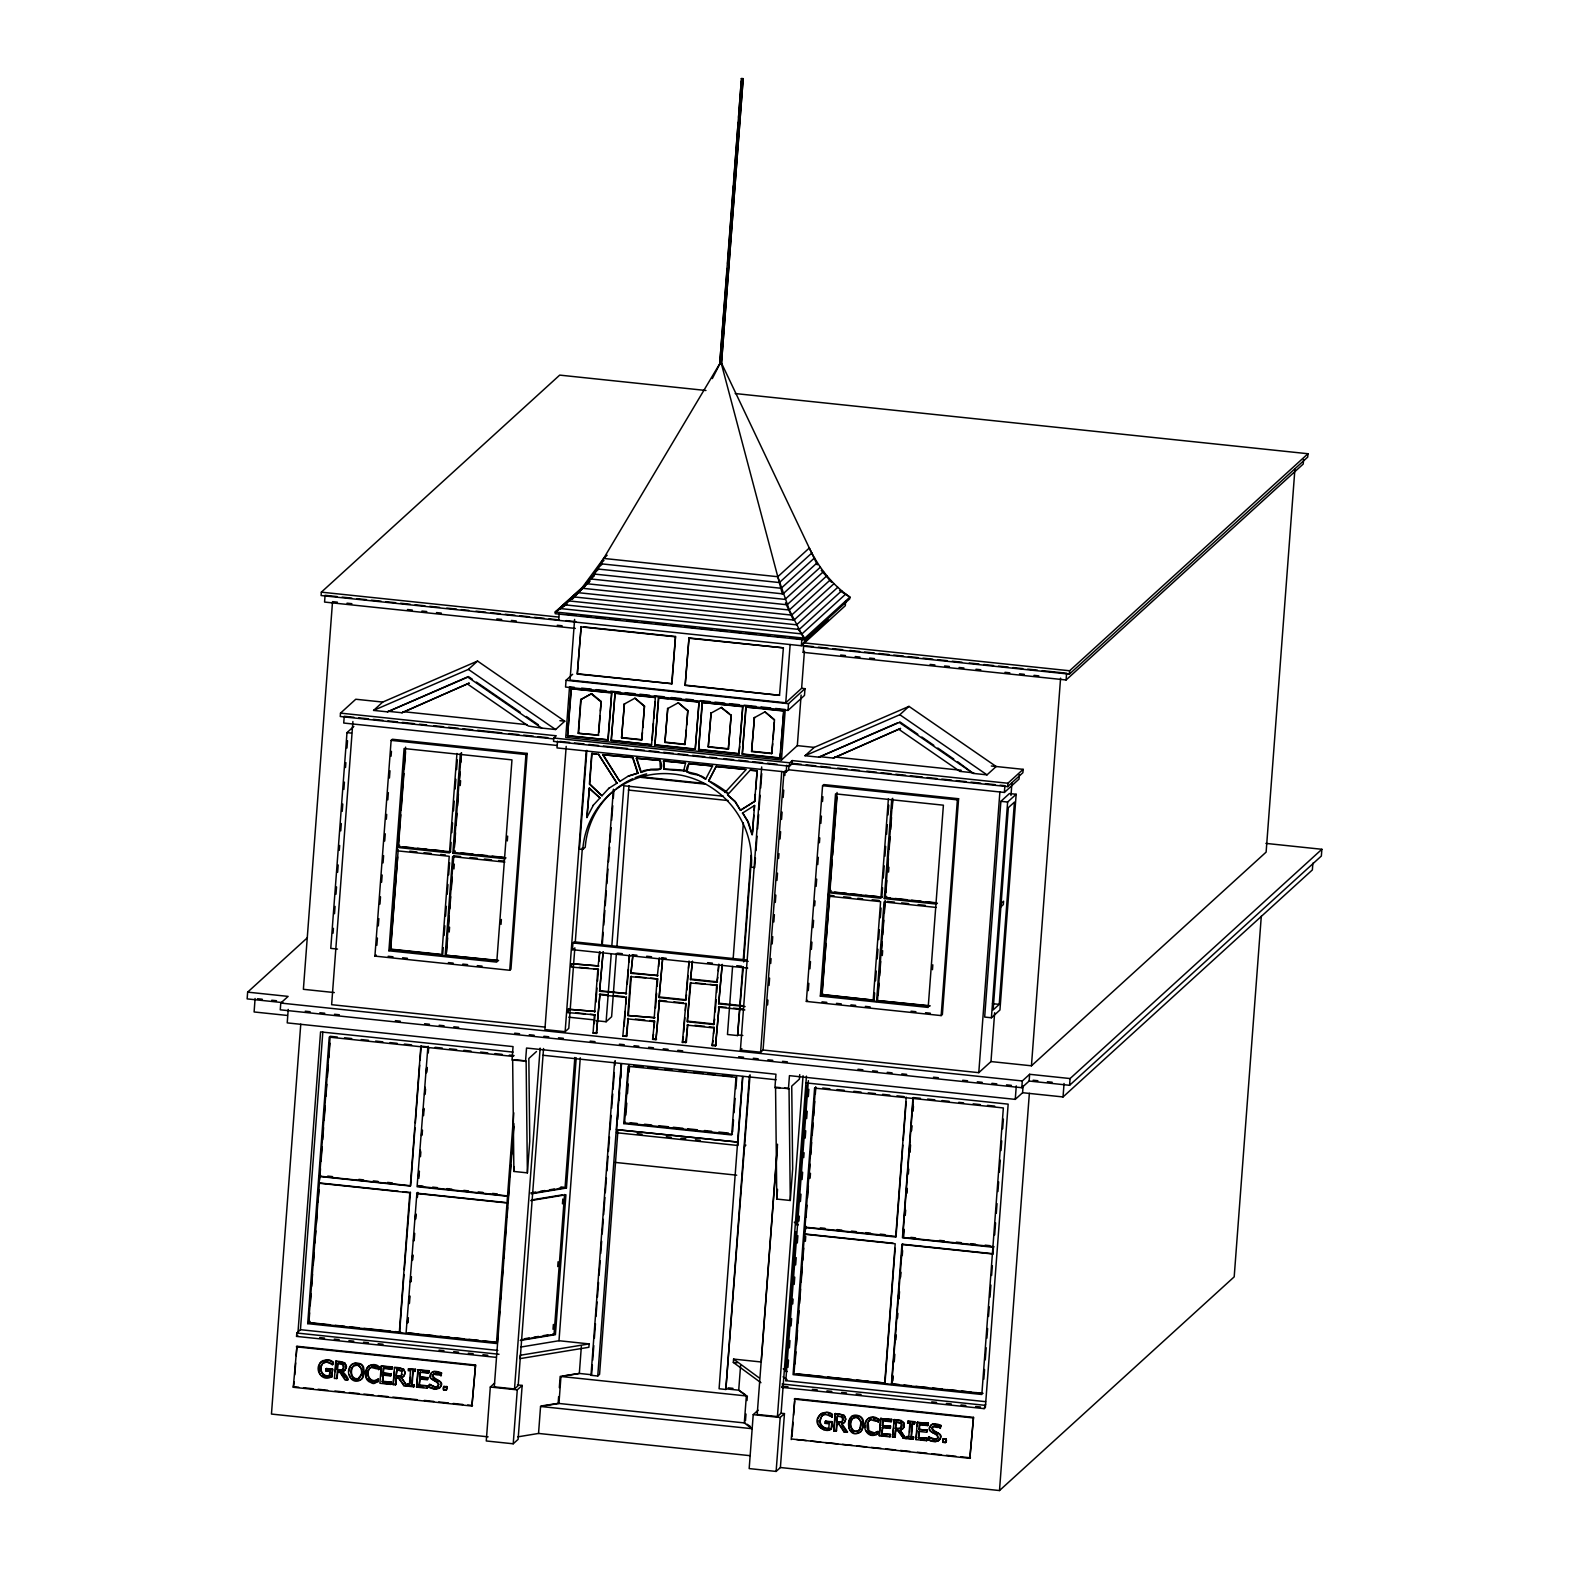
<?xml version="1.0" encoding="UTF-8"?>
<svg xmlns="http://www.w3.org/2000/svg" width="1569" height="1569" viewBox="0 0 1569 1569"><rect width="100%" height="100%" fill="white"/><g stroke="black" fill="none" stroke-linecap="round" stroke-linejoin="round"><path stroke-width="1.5" d="M818.135 1422.279L818.135 1420.2M865.186 1427.241L865.205 1425.182M307.426 937.713L247.647 992.138L247.137 998.884L282.832 1002.63M255.1 998.492L254.1 1011.966L287.402 1015.457M247.647 992.138L288.108 996.393L280.773 1003.062L280.263 1009.808L1021.792 1087.709L1029.127 1081.041L1029.637 1074.294L1070.078 1078.55L1321.863 849.28L1265.889 843.396M288.225 1009.397L287.225 1022.89L513.043 1046.601L512.024 1060.095L526.125 1060.958L527.38 1172.867L513.887 1171.455L512.651 1059.546M705.952 390.485L559.702 375.109L321.351 592.16L321.096 595.534L801.367 645.722L845.299 605.712L845.632 601.221M300.758 1024.165L271.457 1414.061L488.096 1436.831M382.738 702.069L373.579 710.404L387.465 711.855L467.817 677.122L541.717 728.075L555.603 729.526L564.742 721.191L477.545 661.059L382.738 702.069L355.771 699.244L340.512 713.13L340.257 716.503L553.563 738.901M496.334 1357.381L296.541 1336.396L296.796 1333.022L300.444 1329.688L322.822 1032.108M293.285 1387.271L296.933 1346.261L475.564 1365.03L471.916 1406.04L293.285 1387.271L294.246 1381.956M294.776 1374.817L295.678 1362.931M296.208 1355.793L296.933 1346.261M298.012 1331.904L320.566 1031.892L513.063 1052.113M353.829 726.408L346.984 732.625L330.765 948.382L337.512 949.088M333.04 933.202L333.412 928.338M334.511 913.707L335.06 906.411M335.982 894.212L336.531 886.916M337.629 872.286L338.178 864.97M339.277 850.359L339.649 845.475M340.748 830.864L341.297 823.548M342.219 811.369L342.768 804.054M343.866 789.442L344.415 782.127M345.513 767.516L345.866 762.632M346.965 748.021L347.514 740.705M513.789 1112.813L496.451 1343.495L307.701 1323.648L329.235 1037.129L513.161 1056.447M352.907 721.524L331.628 1004.69L544.914 1027.087M320.547 1175.358L318.821 1183.203L409.823 1192.773L399.31 1332.669L406.057 1333.375L416.883 1193.205L505.493 1202.501M319.429 1182.653L308.603 1322.824L399.624 1332.375L403.978 1274.499M309.642 1312.9L308.916 1322.549L330.471 1324.805M310.191 1305.663L311.093 1293.601M311.643 1286.364L312.545 1274.303M313.27 1264.653L314.173 1252.592M314.898 1242.942L315.8 1230.88M316.35 1223.663L317.252 1211.601M317.977 1201.952L318.899 1189.89M319.939 1175.907L320.488 1168.67M321.037 1161.433L322.116 1146.959M322.665 1139.722L323.567 1127.66M324.116 1120.443L325.195 1105.968M325.921 1096.319L326.842 1084.257M327.372 1077.02L328.294 1064.959M328.823 1057.722L329.921 1043.248M325.842 1370.914L330.235 1370.933L325.842 1370.914L326.43 1368.521L332.648 1369.168L331.647 1377.033L332.648 1369.168M326.274 1370.521L326.43 1368.521M322.312 1364.069C317.977 1369.07 322.39 1378.445 329.47 1375.758L329.804 1371.326M329.47 1375.758L330.235 1370.933M321.096 1361.853L327.627 1359.735A11.199 10.865 47.7 0 1 332.02 1361.147C335.55 1368.443 327.352 1359.715 323.528 1362.775M332.295 1364.912L333.138 1361.794M343.944 1377.327L340.257 1371.796L337.649 1371.522L337.139 1378.327L334.432 1378.484L335.727 1361.343L344.866 1362.775L346.533 1366.717L344.905 1370.168M335.354 1371.659L336.158 1360.951M336.707 1378.72L337.649 1371.522M342.317 1369.659L337.374 1370.012C332.863 1361.068 346.161 1361.343 343.788 1368.188L342.532 1369.659M337.374 1370.012L338.276 1363.147M374.913 956.109L391.132 740.372L392.348 739.254L527.164 753.414L510.945 969.171L509.729 970.27L374.913 956.109L376.129 954.991M376.854 945.303L377.403 938.027M378.306 925.906L378.855 918.63M379.953 904.097L380.502 896.821M381.6 882.268L382.15 875.012M383.052 862.891L383.601 855.615M384.699 841.062L385.248 833.806M386.327 819.253L386.7 814.409M387.798 799.857L388.347 792.58M389.426 778.047L389.975 770.771M391.073 756.219L391.446 751.374M388.896 950.794L404.096 748.531L511.965 759.867L496.765 962.111L388.896 950.794L391.328 948.559M399.683 845.201L397.232 847.417L396.977 850.79L449.224 856.282L441.752 955.717L445.125 956.07L452.598 856.635L504.845 862.126M405.626 747.138L398.153 846.574L450.695 851.79M397.663 856.949L390.72 949.127L440.595 954.364M398.467 846.299L400.821 814.782M401.193 809.918L403.919 773.537M404.292 768.692L405.567 751.708M377.874 1381.877C379.894 1374.679 376.638 1387.055 370.833 1382.485C364.694 1380.72 363.91 1372.051 367.46 1367.599M369.245 1365.893C377.952 1360.735 385.797 1373.091 371.52 1367.187M378.6 1369.757L379.423 1366.638M391.211 1381.975L382.346 1381.465L391.211 1381.975L390.642 1384.388L379.914 1383.27L381.208 1366.109L392.348 1366.854L391.779 1369.266L383.346 1368.384L382.973 1373.071L390.858 1373.895L382.973 1373.071M380.836 1376.444L381.64 1365.716M382.346 1381.465L383.267 1374.719L391.132 1375.542L391.269 1373.522M382.777 1381.093L383.267 1374.719M383.405 1372.698L383.758 1367.991L390.093 1368.658M382.836 1375.111L390.701 1375.935L390.858 1373.895M390.642 1384.388L390.799 1382.367M391.779 1369.266L392.348 1366.854M406.861 1385.662L401.311 1377.562L406.861 1385.662L403.9 1385.349L398.977 1377.955L396.369 1377.68L395.859 1384.505L393.152 1384.642L394.447 1367.501L403.586 1368.952L405.253 1372.895L403.625 1376.346M393.152 1384.642L394.545 1371.404M395.427 1384.897L396.369 1377.68M402.507 1374.366L400.605 1376.209L396.094 1376.17L396.996 1369.306L402.39 1370.894M396.094 1376.17L396.996 1369.306M404.331 1269.674L410.45 1192.205M337.335 1037.05L330.157 1036.285L319.645 1176.181L410.647 1185.752L415 1127.856M415.354 1123.031L419.707 1065.155M420.08 1060.33L421.159 1045.856M427.906 1046.562L417.079 1186.733L508.081 1196.304M407.391 1323.157L407.744 1318.352M408.842 1303.878L409.391 1296.641M410.47 1282.167L410.843 1277.343M412.098 1260.456L412.47 1255.631M413.549 1241.157L414.098 1233.92M415.197 1219.446L415.55 1214.622M416.824 1197.735L417.177 1192.911M418.413 1176.534L418.786 1171.71M420.041 1154.823L420.414 1149.999M421.492 1135.525L421.865 1130.7M423.14 1113.813L423.493 1108.989M424.591 1094.515L425.121 1087.278M426.219 1072.823L426.572 1067.999M427.847 1051.112L428.2 1046.288M407.999 1322.608L408.371 1317.783M409.45 1303.309L409.999 1296.072M411.078 1281.598L411.451 1276.774M412.706 1259.907L413.078 1255.082M414.157 1240.608L414.706 1233.371M415.805 1218.897L416.158 1214.073M417.432 1197.186L417.785 1192.362M418.845 1178.378L419.394 1171.141M420.472 1156.686L420.845 1151.862M422.1 1134.975L422.473 1130.151M423.552 1115.677L424.101 1108.44M425.199 1093.966L425.552 1089.141M426.827 1072.255L427.18 1067.43M428.278 1052.956L428.631 1048.131M414.334 1384.682L411.725 1384.839L414.334 1384.682L413.765 1386.819L407.116 1386.113L407.685 1383.976L409.862 1384.211L410.372 1377.386M410.882 1370.561L408.273 1370.718L408.411 1368.972L415.491 1369.286L414.922 1371.424L412.745 1371.188L411.725 1384.839M407.116 1386.113L407.685 1383.976M407.254 1384.368L409.431 1384.603L410.47 1370.953M456.952 753.453L449.479 852.908L397.232 847.417M398.212 849.672L390.426 949.402L442.674 954.893L443.223 947.617M444.125 935.477L444.851 925.788M445.576 916.08L446.322 906.372M447.224 894.252L447.95 884.543M448.675 874.835L449.597 862.715M450.401 852.065L451.127 842.376M451.852 832.668L452.578 822.96M453.5 810.84L454.225 801.131M455.147 789.011L455.873 779.303M456.599 769.614L457.324 759.906M412.137 1384.446L413.177 1370.796L415.354 1371.031M505.1 858.753L452.853 853.261L460.325 753.806M413.765 1386.819L413.902 1385.074M414.922 1371.424L415.491 1369.286M498.275 960.718L446.027 955.246L453.519 855.791L460.639 856.537M461.247 752.983L453.774 852.418L506.002 857.91M446.518 952.54L447.616 937.987M448.165 930.711L449.264 916.159M449.813 908.882L450.715 896.742M451.264 889.466L452.186 877.346M452.911 867.637L453.814 855.517M454.441 847.299L455.54 832.747M456.069 825.471L456.991 813.33M457.54 806.054L458.442 793.934M459.187 784.225L460.09 772.105M460.815 762.397L461.541 752.708M449.205 932.025L449.577 927.161M453.951 868.951L454.304 864.107M460.227 785.539L460.58 780.695M427.886 1385.819L419.021 1385.329L427.886 1385.819L427.298 1388.232L416.589 1387.114L417.864 1369.972L429.023 1370.698L428.435 1373.11L420.002 1372.228L419.649 1376.935L427.513 1377.759L419.649 1376.935M416.589 1387.114L418.138 1371.718M419.021 1385.329L419.923 1378.563L427.788 1379.386L427.945 1377.366M419.433 1384.937L419.923 1378.563M420.08 1376.543L420.433 1371.836M419.492 1378.955L427.356 1379.779L427.513 1377.759M427.298 1388.232L427.454 1386.211M428.435 1373.11L429.023 1370.698M439.595 1387.839L434.574 1389.31L429.043 1387.388C428.317 1380.19 434.319 1389.938 437.908 1386.447M429.043 1387.388L429.847 1384.152M438.261 1385.996C439.85 1379.994 424.748 1380.21 431.573 1372.836A5.57 5.413 47.7 0 1 434.28 1371.306C445.498 1371.875 442.262 1376.994 433.554 1374.032M440.811 1375.935L441.615 1372.836M443.399 1389.938L443.654 1386.643L446.832 1386.545C448.577 1391.84 440.948 1391.036 444.066 1386.251M446.145 1390.212L446.832 1386.545M501.021 924.337L501.374 919.493M507.297 840.945L507.65 836.081M471.916 1406.04L475.564 1365.03M509.729 970.27L525.948 754.532L527.164 753.414M494.588 1383.152L490.312 1387.035L486.272 1440.97L513.22 1443.794L518.103 1439.361L522.163 1385.427L517.456 1384.917M498.099 1333.003L497.373 1342.652L406.665 1332.807M499.001 1320.941L499.726 1311.292M500.629 1299.23L501.354 1289.581M502.08 1279.951L502.806 1270.302M503.708 1258.24L504.433 1248.591M505.159 1238.941L506.061 1226.88M506.787 1217.23L507.513 1207.581M417.687 1186.184L508.395 1196.009L509.121 1186.36M509.847 1176.73L510.749 1164.669M511.474 1155.019L512.2 1145.37M513.102 1133.308L513.828 1123.659M513.887 1126.326L494.294 1386.839L514.514 1388.957L518.182 1385.623L543.541 1048.523M589.65 580.746L555.328 612.008L555.21 613.695L804.622 639.897L849.79 598.77L849.927 597.083C832.256 584.786 818.508 567.39 809.31 548.012L777.793 576.725L603.653 558.427L581.766 588.198L555.328 612.008L804.76 638.21L849.927 597.083L839.611 590.552M513.887 1171.455L514.259 1166.591M525.517 1061.507L526.537 1048.033L775.949 1074.235L774.929 1087.709L789.03 1088.572L790.286 1200.481L776.792 1199.069L775.557 1087.16L780.048 1087.631M558.682 620.226L559.192 613.499M340.512 713.13L556.23 735.783L553.798 738.018L553.543 741.392L789.482 766.182L791.914 763.946L792.168 760.573L1007.886 783.245L1023.145 769.34L991.333 766.005M557.525 741.176L557.015 747.923L786.206 772.007L788.658 769.791L788.991 765.28M527.38 1172.867L529.753 1141.291L528.831 1058.487L536.5 1051.505M572.646 674.297L566.056 680.299L565.546 687.045L788.011 710.424L804.485 695.42L804.995 688.673L801.622 688.32L785.755 702.775L570.037 680.103L574.607 619.422M514.514 1388.957L540.148 1048.112M513.22 1443.794L517.28 1389.859L522.163 1385.427M566.193 746.413L544.894 1029.578L565.134 1031.696L568.782 1028.362L574.842 947.813M607.85 740.137L611.714 692.674L608.164 739.862L567.547 735.9L571.096 688.713L609.341 692.419M567.547 735.9L571.391 688.438M577.294 674.062L581.138 626.6L577.294 674.062L671.963 683.711L675.513 636.504L583.57 626.855M578.216 733.311L598.613 735.155L578.216 733.311L580.746 699.597L591.611 693.635L601.143 701.441L600.417 711.071M578.53 733.037L581.06 699.323M565.134 1031.696L586.237 750.982M586.845 750.394L579.432 849.104L582.785 849.457A85.864 83.353 47.7 0 1 673.395 774.047A85.864 83.353 47.7 0 1 751.316 867.167L754.689 867.52L755.415 857.89M747.707 968.093L572.43 949.676L572.94 942.93L574.156 941.831L747.001 959.993M590.199 1014.319L595.004 1014.829L567.978 1012.613L568.233 1009.24L595.239 1011.456L568.233 1009.24M593.612 968.818L598.417 969.328L571.41 967.092L571.665 963.739L598.672 965.955L571.665 963.739M568.841 1008.69L567.978 1012.613M575.215 942.93L582.374 847.731M517.868 1436.851L538.54 1433.438L540.56 1406.471L558.937 1403.451L560.957 1376.484L579.334 1373.444L591.611 1374.738L592.356 1365.03M589.395 788.109L586.904 817.469L589.395 788.109L600.005 797.935L593.023 805.505M592.003 753.297L589.709 783.872L601.947 795.758L589.395 784.147L591.709 753.571L596.495 753.767M553.014 1329.276L553.386 1324.452M557.74 1266.575L558.093 1261.751M562.447 1203.854L562.82 1199.03M598.299 735.43L601.143 701.441M598.789 732.743L600.064 715.876M521.202 1339.808L554.034 1334.395L564.546 1194.499M574.842 1057.506L565.056 1187.753L532.244 1193.166M531.263 1193.832L566.429 1188.027L576.215 1057.781M520.673 1347.065L558.995 1340.73L580.275 1057.8M541.383 1405.942L558.133 1403.372L558.642 1396.626M559.329 1387.643L560.172 1376.405L747.334 1396.057L747.001 1400.548M611.224 740.49L615.087 693.027L655.391 697.244L651.547 744.726L611.224 740.49L615.087 693.027M607.144 994.864L599.946 994.118L596.416 1033.441L593.062 1033.088L594.376 1015.378M594.631 1012.005L597.809 969.877M598.064 966.504L599.75 951.618L599.025 961.169M594.337 1023.674L595.004 1014.829M595.945 1002.101L597.004 988.039M597.534 981.017L598.417 969.328M601.692 945.146L613.42 789.227M602.3 944.597L603.222 932.417M603.771 925.102L604.869 910.491M605.242 905.607L606.34 890.996M606.889 883.68L607.987 869.069M608.537 861.754L609.635 847.142M610.008 842.278L611.106 827.647M611.655 820.332L612.753 805.721M613.302 798.405L613.852 791.109M596.416 1033.441L599.946 994.118M599.593 991.294L603.124 951.971L599.593 991.294L626.6 993.51L600.201 990.745M621.559 737.861L624.403 703.873L621.559 737.861L641.643 739.98L642.505 732.468M581.354 1346.477L579.334 1373.444L562.565 1376.033M596.024 1020.693L606.124 1021.752L611.243 953.638M611.792 946.342L623.874 785.775L723.368 796.228M616.382 953.501L611.616 1016.751L606.124 1021.752M616.931 946.205L628.992 785.638M589.14 1343.907L588.885 1347.281L520.006 1358.636L520.261 1355.263L589.14 1343.907L558.995 1340.73M738.195 1142.114L616.558 1129.641L738.195 1142.114L737.94 1145.488L616.617 1132.74L617.833 1131.622L599.574 1374.346L597.75 1376.013L591.003 1375.307L614.617 1061.428M592.709 1360.186L593.808 1345.614M594.357 1338.337L595.455 1323.765M596.004 1316.489L597.083 1301.937M597.456 1297.073L598.554 1282.52M599.103 1275.224L600.201 1260.672M600.75 1253.396L601.653 1241.256M602.202 1233.979L603.3 1219.407M603.653 1214.563L604.948 1197.559M605.301 1192.715L606.399 1178.142M606.948 1170.866L608.046 1156.314M608.399 1151.45L609.498 1136.897M610.047 1129.66L611.125 1115.382M611.655 1108.244L612.734 1093.966M613.087 1089.2L614.342 1072.549M614.871 1065.41L615.225 1060.644M641.643 739.98L644.486 705.991L634.955 698.185L624.089 704.167M642.859 727.663L644.486 705.991M626.208 1036.56L628.13 1018.301L626.816 1036.011L622.834 1036.207L626.345 996.884L625.815 1004.16M625.992 994.079L629.522 954.756L628.973 962.013M597.75 1376.013L621.206 1064.017M624.168 1025.969L625.266 1011.417M627.325 983.822L628.424 969.289M616.558 1129.641L621.52 1063.743M616.617 1132.74L616.852 1129.366M617.598 1119.599L618.147 1112.284M619.069 1100.085L619.618 1092.75M620.716 1078.119L621.089 1073.235M627.777 1015.496L654.803 1017.712L627.777 1015.496L630.699 976.722L657.705 978.938L650.507 978.193M630.954 973.349L632.895 955.109L630.954 973.349L657.96 975.585L631.562 972.8M628.384 1014.947L631.307 976.173M652.194 739.725L653.449 723.211M653.802 718.484L655.038 701.971M735.979 1077.648L731.664 1134.956L623.795 1123.62L628.11 1066.312L736.273 1077.354M628.875 1065.606L624.56 1122.914L732.429 1134.25M625.874 1115.069L626.757 1103.125M627.482 1093.573L628.208 1084.022M629.091 1072.078L629.463 1067.312M672.983 699.107L699.068 701.833L695.224 749.315L654.901 745.079L658.45 697.891L668.257 698.597M654.901 745.079L658.764 697.617M664.903 742.431L667.747 708.443L664.903 742.431L684.986 744.53L686.379 729.801M671.669 683.986L675.513 636.504M666.707 1001.12L659.49 1000.375L655.979 1039.698L652.606 1039.345L654.548 1021.086L649.743 1020.576M654.195 1018.261L657.097 979.507M657.352 976.134L659.294 957.874L658.627 966.72M652.606 1039.345L653.547 1034.363M654.038 1027.715L654.548 1021.086M655.528 1008.024L656.626 993.491M657.156 986.215L657.705 978.938M655.979 1039.698L659.49 1000.375M659.137 997.551L662.667 958.228L659.137 997.551L685.535 1000.336L686.516 994.923M685.143 685.398L689.007 637.936L783.382 647.84L779.518 695.322L685.143 685.398L689.007 637.936M684.986 744.53L687.83 710.541L678.298 702.755L667.433 708.717M686.751 724.996L687.83 710.541M719.74 363.733L741.47 78.45L743.157 78.627L721.426 363.91L719.74 363.733L727.192 268.456M727.565 263.592L733.409 185.632M733.782 180.768L738.175 122.304M738.548 117.42L741.294 80.882M721.426 363.91L743.157 78.627M695.224 749.315L699.068 701.833M739.744 746.55L738.901 753.904L698.597 749.668L702.147 702.481L742.765 706.423L740.097 741.823M698.597 749.668L702.441 702.206M685.751 1042.816L687.693 1024.557L686.359 1042.267L682.378 1042.463L685.908 1003.14L685.359 1010.416M685.535 1000.336L689.066 961.012L688.516 968.269M682.378 1042.463L683.358 1037.07M683.711 1032.225L684.81 1017.673M686.889 990.078L687.967 975.545M714.699 1019.124L713.738 1024.518L687.32 1021.752L690.242 982.978L717.249 985.195L710.051 984.449M690.497 979.605L692.439 961.366L690.497 979.605L716.896 982.39L717.837 977.409M708.247 746.981L711.09 712.993L708.247 746.981L728.349 749.08L731.174 715.091L728.349 749.08M687.32 1021.752L690.85 982.429M726.251 1007.376L719.053 1006.631L715.523 1045.954L712.149 1045.601L714.091 1027.342L709.286 1026.832M713.738 1024.518L716.641 985.763M716.896 982.39L718.837 964.131L718.347 970.78M712.149 1045.601L713.091 1040.62M713.581 1033.971L714.091 1027.342M715.248 1011.848L716.17 999.747M716.719 992.471L717.249 985.195M715.523 1045.954L719.053 1006.631M718.68 1003.807L722.211 964.484L718.68 1003.807L745.098 1006.592M738.901 753.904L742.765 706.423M780.558 753.218L779.891 758.219L742.274 754.258L745.824 707.07L757.886 708.031M742.274 754.258L746.138 706.795M732.586 966.386L727.467 1034.501L737.587 1035.56L743.314 966.779M733.135 959.09L743.373 822.862M751.59 751.531L754.434 717.543L751.59 751.531L771.693 753.65L772.713 743.726M752.355 834.551L754.552 805.466L754.179 810.31M750.413 769.928L727.545 794.855L734.998 801.759L740.47 810.31L754.571 801.484L757.16 770.634L750.119 770.202L756.866 770.928M752.551 832.119L753.826 815.154M754.571 801.484L755.395 794.169M755.748 789.462L756.984 772.987M737.587 1035.56L742.706 967.328M743.255 960.032L751.139 855.262M743.686 961.915L751.374 859.577M732.605 1131.857L733.507 1119.933M734.037 1112.754L735.116 1098.437M735.841 1088.886L736.744 1076.942M783.99 771.732L763.064 1050.014L760.612 1052.23L740.391 1050.112L761.691 766.947M755.964 850.673L757.043 836.218M757.592 829.001L758.67 814.546M759.043 809.741L760.122 795.287M760.671 788.069L761.749 773.615M742.549 1076.765L719.092 1388.761L725.839 1389.467L750.06 1074.804M737.901 1142.389L742.843 1076.491M771.693 753.65L774.517 719.661L764.986 711.855L754.14 717.817M773.086 738.921L774.341 722.054M725.839 1389.467L749.433 1075.589M760.926 1382.701L733.331 1362.441L733.586 1359.087L761.24 1361.99L777.381 1147.331M779.891 758.219L783.755 710.737L762.593 708.521M780.911 748.491L783.755 710.737M574.391 687.359L569.527 686.849L565.742 737.41L781.46 760.063L785.245 709.502L775.557 708.482M785.755 702.775L790.148 644.506M760.612 1052.23L781.735 771.517M788.011 710.424L788.521 703.677L804.995 688.673M740.588 1365.481L738.724 1390.193L746.354 1395.959L744.314 1422.926L751.943 1428.692L540.56 1406.471M767.594 1004.964L767.947 1000.081M769.045 985.43L769.594 978.115M770.712 963.464L771.065 958.581M772.183 943.93L772.732 936.615M773.831 921.964L774.38 914.649M775.302 902.43L775.851 895.114M776.949 880.464L777.498 873.148M778.597 858.498L778.969 853.614M780.068 838.964L780.617 831.648M781.539 819.449L782.088 812.114M783.186 797.464L783.735 790.148M784.833 775.498L785.206 770.614M786.206 772.007L786.716 765.26M789.482 766.182L789.737 762.809L792.168 760.573M801.367 645.722L801.877 638.995L789.737 637.72M1307.977 453.735L1307.722 457.089L1069.372 674.14L803.093 646.153L803.348 642.8L1069.627 670.767L1307.977 453.735L735.194 393.544M745.471 1420.788L745.981 1414.042M1303.564 459.54L1303.231 464.032L1066.096 679.965L803.191 652.351L803.701 645.604L813.448 646.624M804.622 639.897L789.305 610.008L777.793 576.725M781.46 760.063L797.327 745.628L801.112 695.067M801.622 688.32L804.407 651.233L803.191 652.351M758.102 1410.217L753.218 1414.65L749.178 1468.584L776.125 1471.428L780.401 1467.525L784.461 1413.591L781.087 1413.238L777.42 1416.572L757.199 1414.454L777.518 1144.213M776.792 1199.069L777.538 1189.341M788.423 1089.121L789.442 1075.648L1015.261 1099.379L1022.596 1092.71L1023.086 1085.964M790.286 1200.481L792.659 1168.905L791.737 1086.121L799.406 1079.119L799.739 1074.628M806.348 1001.434L822.568 785.696L823.784 784.578L958.6 798.739L942.381 1014.496L941.165 1015.594L806.348 1001.434L807.564 1000.316M808.29 990.627L808.839 983.351M809.937 968.818L810.487 961.542M811.389 949.422L811.938 942.145M813.036 927.612L813.585 920.336M814.664 905.784L815.037 900.939M816.135 886.387L816.684 879.13M817.763 864.578L818.312 857.302M819.41 842.769L819.783 837.905M820.862 823.372L821.411 816.096M822.509 801.543L822.882 796.699M777.42 1416.572L803.053 1075.746M805.936 1082.885L1008.161 1104.145L985.352 1407.53L984.136 1408.629L781.892 1387.388L783.382 1382.897L806.446 1076.138M776.125 1471.428L780.185 1417.493L784.461 1413.591M781.087 1413.238L783.127 1386.27L787.991 1386.78M785.618 1371.522L796.13 1231.626M796.64 1224.879L807.172 1084.983M985.607 1401.666L785.814 1380.681L808.368 1080.668M787.952 1367.384L788.501 1360.048M789.423 1347.869L789.972 1340.554M791.07 1325.903L791.619 1318.588M792.718 1303.957L793.09 1299.073M794.189 1284.442L794.738 1277.127M795.66 1264.928L796.209 1257.612M797.307 1242.981L797.856 1235.666M798.954 1221.035L799.327 1216.152M800.425 1201.521L800.974 1194.205M802.073 1179.555L802.622 1172.239M803.72 1157.608L804.093 1152.725M805.191 1138.094L805.74 1130.778M806.662 1118.579L807.211 1111.264M808.31 1096.633L808.859 1089.317M820.332 996.119L835.532 793.855L943.4 805.191L928.181 1007.435L820.332 996.119L822.764 993.883M831.119 890.525L828.667 892.741L828.412 896.154L880.601 901.645L873.129 1001.042L876.561 1001.395L884.033 901.959L936.281 907.451M826.353 938.654L829.648 894.997L821.862 994.726L874.11 1000.218L822.156 994.452L826 943.518M837.062 792.463L829.589 891.898L882.131 897.115M892.643 1383.25L891.427 1384.368L884.681 1383.662L895.193 1243.766L804.191 1234.195L805.917 1226.35M829.903 891.623L832.256 860.106M832.629 855.242L837.003 797.032M885.289 1383.093L793.973 1373.816L804.505 1233.92L893.114 1243.236M815.527 1087.278L804.995 1227.174L896.311 1236.47M795.012 1363.892L795.914 1351.831M796.464 1344.594L797.542 1330.12M798.091 1322.883L798.994 1310.821M799.543 1303.584L800.621 1289.11M801.171 1281.873L802.269 1267.419M802.798 1260.182L803.72 1248.12M804.25 1240.883L804.799 1233.646M806.035 1217.25L806.937 1205.188M807.486 1197.951L808.388 1185.889M808.937 1178.652L810.016 1164.198M810.742 1154.549L811.663 1142.487M812.193 1135.25L813.115 1123.188M813.644 1115.951L814.742 1101.477M815.292 1094.24L815.821 1087.003M805.74 1228.586L804.191 1234.195M805.368 1241.295L805.721 1236.45M810.114 1178.162L810.467 1173.318M791.207 1439.597L794.855 1398.587L973.506 1417.356L969.838 1458.346L791.815 1439.028M791.992 1436.655L793.071 1422.377M793.6 1415.238L794.679 1400.96M821.117 1417.631C817.586 1422.808 822.431 1430.693 828.824 1428.221L829.158 1423.789L825.196 1423.358L825.353 1421.357L832.001 1421.632C835.473 1439.656 808.349 1426.201 819.822 1415.101M825.196 1423.358L825.784 1420.965M831.001 1429.496L832.001 1421.632M819.391 1415.493L822.117 1413.041L826.981 1412.198A11.199 10.865 47.7 0 1 831.374 1413.61C834.904 1420.906 826.706 1412.178 822.882 1415.238M831.648 1417.376L832.472 1414.257M836.061 1431.183L836.591 1424.358L839.611 1424.24L837.003 1423.985L836.493 1430.791L833.786 1430.948L835.081 1413.787L844.22 1415.238L845.887 1419.18L844.259 1422.632M833.786 1430.948L835.512 1413.414M843.494 1419.102L841.239 1422.495L836.728 1422.455L837.218 1415.983L842.161 1417.101L842.71 1421.043M836.728 1422.455L837.63 1415.611M888.387 798.778L880.915 898.233L828.667 892.741M874.11 1000.218L874.659 992.942M875.561 980.802L876.287 971.113M877.208 958.973L877.934 949.284M878.66 939.576L879.385 929.868M880.307 917.747L881.033 908.039M881.837 897.39L882.562 887.701M883.288 877.993L884.21 865.872M884.936 856.164L885.661 846.456M886.583 834.335L887.309 824.627M888.034 814.939L888.76 805.23M936.536 904.077L884.288 898.586L891.761 799.131M929.711 1006.062L877.463 1000.571L884.955 901.116M892.683 798.307L885.21 897.743L937.438 903.234M878.15 995.432L879.052 983.312M879.601 976.036L880.699 961.483M881.248 954.207L882.151 942.067M882.7 934.791L883.798 920.238M884.347 912.962L885.249 900.841M885.877 892.624L886.779 880.503M887.505 870.795L888.427 858.674M889.152 848.966L890.074 836.846M890.623 829.57L891.525 817.429M892.251 807.721L892.8 800.445M882.288 955.521L882.641 950.657M888.544 872.109L888.917 867.265M870.873 1419.651C886.956 1425.809 874.972 1411.708 867.402 1419.259M877.856 1431.222C875.502 1436.89 879.974 1430.281 876.483 1432.164M878.13 1422.24L878.777 1419.102M890.564 1434.439L881.7 1433.929L890.564 1434.439L889.996 1436.851L879.268 1435.713L880.562 1418.572L891.702 1419.317L891.133 1421.73L882.68 1420.847L882.327 1425.535L890.192 1426.358L882.327 1425.535M879.268 1435.713L880.993 1418.18M906.215 1097.123L895.703 1237.019L804.701 1227.448M884.975 1383.368L895.134 1248.296M896.017 1236.745L902.901 1145.076M903.254 1140.251L906.156 1101.673M881.7 1433.929L882.602 1427.182L890.466 1428.006L890.623 1425.986M882.131 1433.536L882.602 1427.182M882.759 1425.142L883.112 1420.455M891.427 1384.368L901.94 1244.472L992.942 1254.023L993.452 1247.277L902.45 1237.725L912.962 1097.829M902.548 1243.903L891.722 1384.093L983.037 1393.37L975.859 1392.605M994.06 1246.727L902.744 1237.451L913.276 1097.555L920.454 1098.3M892.212 1381.387L892.565 1376.562M893.663 1362.108L894.212 1354.871M896.919 1318.686L897.291 1313.861M898.37 1299.387L898.919 1292.15M900.018 1277.676L900.371 1272.851M901.645 1255.965L901.998 1251.14M903.234 1234.764L903.607 1229.939M904.685 1215.465L905.235 1208.228M906.313 1193.754L906.686 1188.929M907.961 1172.043L908.314 1167.218M909.412 1152.744L909.942 1145.507M911.04 1131.033L911.393 1126.209M912.668 1109.342L913.021 1104.517M892.82 1380.838L893.192 1376.013M894.271 1361.539L894.82 1354.302M895.899 1339.828L896.272 1335.003M897.527 1318.137L897.899 1313.312M898.978 1298.838L899.527 1291.601M900.626 1277.127L900.979 1272.302M902.253 1255.416L902.606 1250.591M903.666 1236.607L904.215 1229.37M905.293 1214.896L905.666 1210.091M906.921 1193.205L907.294 1188.38M908.373 1173.906L908.745 1169.082M910.02 1152.195L910.55 1144.958M911.648 1130.484L912.001 1125.659M913.099 1111.185L913.452 1106.361M882.19 1427.574L890.054 1428.398L890.192 1426.358M889.996 1436.851L890.153 1434.831M891.133 1421.73L891.702 1419.317M894.781 1437.361L895.291 1430.536L897.899 1430.81L903.254 1437.812L898.331 1430.418L895.722 1430.144L895.213 1436.969L892.506 1437.106L894.212 1419.572L901.096 1420.455L904.254 1423.044L904.234 1427.064L900.233 1430.398L905.784 1438.498L900.233 1430.398M892.506 1437.106L893.585 1428.143M893.899 1423.868L894.212 1419.572M902.038 1423.926C903.214 1427.888 898.684 1429.967 895.448 1428.633L895.919 1422.161L898.606 1422.004M895.448 1428.633L896.35 1421.769M932.457 969.681L932.81 964.817M913.688 1437.145L911.079 1437.302L913.688 1437.145L913.119 1439.283L906.47 1438.577C905.333 1434.615 912.256 1437.792 906.607 1436.831M907.627 1423.181L910.236 1423.024L907.627 1423.181L908.196 1421.043L914.845 1421.749L914.276 1423.887L912.099 1423.652L911.079 1437.302M906.47 1438.577L907.039 1436.439M908.059 1422.789L908.196 1421.043M908.784 1437.067L909.824 1423.416M909.569 1432.124L910.236 1423.024M941.165 1015.594L957.384 799.857L958.6 798.739M911.491 1436.91L912.53 1423.26L914.707 1423.495M913.119 1439.283L913.256 1437.537M914.276 1423.887L914.845 1421.749M927.24 1438.283L918.375 1437.792L927.24 1438.283L926.651 1440.695L915.943 1439.577L917.218 1422.416L928.377 1423.161L927.789 1425.574L919.356 1424.691L919.003 1429.398L926.867 1430.222L919.003 1429.398M917.002 1430.614L915.943 1439.577M917.335 1426.319L917.649 1422.044M918.375 1437.792L919.277 1431.026L918.787 1437.4M919.434 1429.006L919.787 1424.299L928.22 1425.182M918.846 1431.418L926.71 1432.242L926.867 1430.222M926.651 1440.695L926.808 1438.675M927.299 1429.83L926.71 1432.242M927.789 1425.574L928.377 1423.161M938.948 1440.303L935.359 1441.833L930.77 1441.048L928.397 1439.852L928.613 1436.988L936.007 1439.381M928.397 1439.852L929.201 1436.616M932.908 1426.496C941.616 1429.457 944.832 1424.319 933.633 1423.75A5.57 5.413 47.7 0 0 930.927 1425.299L929.809 1427.947M940.969 1425.28L940.341 1428.398M942.753 1442.382L943.008 1439.106L946.185 1439.008C947.931 1444.304 940.302 1443.5 943.42 1438.714M945.499 1442.676L946.185 1439.008M763.064 1050.014L978.781 1072.666L999.884 791.953M1000.885 801.328L984.665 1017.065L991.412 1017.771L999.943 1010.005L1016.163 794.267L1009.436 793.541L1000.885 801.328L1007.631 802.034L1016.163 794.267M788.658 769.791L1004.376 792.443L1004.886 785.696L1000.022 785.186M791.914 763.946L1007.631 786.618L1007.886 783.245M991.412 1017.771L1007.631 802.034M978.781 1072.666L990.98 1061.566L994.648 1012.731M1010.985 795.483L1011.907 783.284M999.237 1004.376L1014.437 802.112L1008.337 807.662L993.138 1009.926L999.237 1004.376L992.491 1003.67M1019.36 774.615L1019.007 779.107L1004.376 792.443M969.838 1458.346L973.506 1417.356M1023.145 769.34L1022.89 772.713L1007.631 786.618M983.822 1379.171L984.548 1369.521M985.273 1359.872L986.175 1347.81M986.901 1338.161L987.627 1328.531M988.529 1316.469L989.254 1306.82M989.98 1297.171L990.882 1285.109M991.608 1275.46L992.334 1265.81M994.668 1234.94L995.57 1222.879M996.295 1213.249L997.021 1203.6M997.923 1191.538L998.649 1181.888M999.375 1172.239L1000.277 1160.177M1001.002 1150.528L1001.728 1140.879M1002.65 1128.817L1003.375 1119.168M984.136 1408.629L985.607 1404.157M1015.261 1099.379L1016.281 1085.885M1021.792 1087.709L1022.302 1080.963L1029.637 1074.294M780.401 1467.525L999.492 1490.55L1029.362 1093.338M990.98 1061.566L1031.441 1065.802L1060.585 678.141M1066.096 679.965L1066.606 673.219L1042.267 670.669M1069.372 674.14L1069.627 670.767M1022.596 1092.71L1063.037 1096.947L1064.057 1083.473M1029.127 1081.041L1069.568 1085.297L1070.078 1078.55M1261.299 916.198L1234.195 1276.852L999.492 1490.55M1294.896 469.327L1266.124 852.104L1031.441 1065.802M1312.88 863.166L1312.37 869.912L1063.037 1096.947M1321.863 849.28L1321.353 856.027L1069.568 1085.297M349.161 1370.953L349.985 1367.207M820.724 1418.925C818.096 1424.868 825.431 1429.457 828.824 1428.221M940.164 1438.204C942.753 1431.183 930.201 1433.438 932.104 1427.28L934.496 1425.672L938.595 1426.476M683.574 771.281L685.535 763.122L663.648 760.808L663.785 769.202C706.05 773.027 681.221 769.143 663.785 769.202M686.889 772.066L688.928 763.475L712.561 765.947L705.619 779.205C699.656 771.085 679.907 778.224 688.928 763.475M345.729 1368.815C348.122 1362.696 340.12 1360.872 335.727 1361.343M404.449 1374.993C406.842 1368.854 398.84 1367.05 394.447 1367.501M845.083 1421.279C847.476 1415.16 839.474 1413.336 835.081 1413.787M903.803 1427.457C906.196 1421.318 898.194 1419.514 893.8 1419.965M343.356 1368.58L342.807 1364.638L337.865 1363.539M361.753 1373.875L357.967 1378.876M860.302 1428.104C862.381 1423.671 859.949 1416.023 854.007 1417.846M868.206 1422.495L868.775 1430.791L874.227 1432.85M321.763 1365.167C319.095 1370.561 323.645 1377.7 329.902 1375.366M363.086 1376.66L363.106 1367.462A6.688 6.492 47.7 0 0 360.085 1364.147L353.81 1363.481M433.181 1374.424C431.71 1380.387 446.694 1380.112 439.869 1387.545M932.535 1426.888C931.045 1432.928 946.048 1432.438 939.223 1440.009M366.675 1369.031L366.126 1376.621M865.48 1423.181L866.814 1420.063M319.645 1364.089L319.076 1371.679M818.43 1418.258L818.998 1416.552M440.438 1386.702C444.576 1379.229 430.965 1380.975 432.75 1374.817L436.594 1373.169M431.004 1373.62L430.612 1377.288M352.652 1367.089C350.24 1371.169 351.279 1379.269 357.359 1378.72M852.006 1419.553C848.672 1424.221 852.085 1433.968 858.694 1430.477M859.773 1429.241L861.165 1421.71L857.753 1417.474M369.421 1368.874C365.342 1374.307 370.794 1384.093 377.56 1379.308M868.775 1421.337C864.303 1426.044 868.853 1436.694 875.757 1432.379M820.685 1418.023L821.666 1416.532M712.326 378.58L720.877 361.831L817.272 564.781M586.904 817.469L593.337 805.211M708.619 780.813C722.701 787.069 744.647 806.093 708.619 780.813L716.209 766.339L743.863 769.241M708.933 780.538L716.209 766.339M362.321 1378.131L364.322 1372.561L363.537 1367.089A6.688 6.492 47.7 0 0 360.517 1363.755L355.751 1362.794L352.456 1364.069M861.675 1430.595L863.264 1425.397L862.46 1419.925A6.688 6.492 47.7 0 0 859.439 1416.611L853.163 1415.924M350.75 1365.756C344.65 1372.287 351.946 1385.505 360.556 1379.837M320.468 1362.637C314.035 1369.58 322.037 1381.956 330.882 1377.033M592.964 576.353L720.877 361.831L782.401 594.141M940.223 1438.773L938.517 1440.695M353.339 1366.168C348.2 1370.384 351.966 1382.819 359.34 1378.033M852.693 1418.631C846.789 1423.26 852.595 1436.4 859.518 1429.79M359.732 1377.719C363.478 1373.581 361.654 1363.422 354.653 1365.383M859.086 1430.163L860.204 1428.849M401.252 1375.817L401.958 1371.286L396.565 1369.698M900.606 1428.28L901.312 1423.75L895.919 1422.161M370.147 1367.952C363.42 1373.601 371.265 1386.035 378.502 1378.759M868.343 1421.73L869.501 1420.416M321.9 1364.442L323.057 1363.128M821.254 1416.905L822.411 1415.591M350.318 1366.148L351.731 1364.559M361.341 1379.308L362.753 1377.739M860.695 1431.771L863.401 1426.986L862.891 1419.533A6.688 6.492 47.7 0 0 859.871 1416.219C843.161 1408.844 846.142 1442.892 861.126 1431.379M367.028 1367.991L368.48 1366.403M867.834 1418.866C860.342 1424.809 867.029 1439.597 876.561 1434.341M320.037 1363.03L322.763 1360.578M601.947 795.758L608.929 788.207M725.015 792.522L746.177 769.477L715.895 766.613M572.234 599.338L588.532 581.844M936.83 1439.303L937.615 1438.459C939.321 1432.36 924.71 1433.223 930.495 1425.691A5.57 5.413 47.7 0 1 933.202 1424.142L940.537 1425.672M439.163 1388.232L440.301 1387.153M387.465 711.855L468.425 676.553L472.406 679.318M401.958 712.757L469.053 683.162L401.958 712.757L388.073 711.306M373.579 710.404L468.386 669.394L477.545 661.059M603.653 558.427L607.164 555.249M603.967 560.466L600.378 563.742L779.401 582.55L811.82 553.033M602.202 564.134L596.946 568.919L781.146 588.277L814.507 557.917M598.77 569.037L593.357 573.96L783.009 593.886L817.351 562.624M593.16 575.646L589.63 578.863L784.99 599.397L820.371 567.174M594.435 575.705L585.747 583.609L787.089 604.771L823.548 571.567M588.924 581.687L581.766 588.198L789.305 610.008L826.883 575.784M589.964 581.393L559.996 608.517L801.936 633.935L845.75 594.043M560.623 608.752L585.159 586.257M541.717 728.075L528.439 726.055L467.837 684.261M580.746 699.597L591.611 693.635M452.853 853.261L455.285 851.026M634.955 698.185L644.192 706.266M598.456 754.277L616.99 783.245L598.456 754.277L591.709 753.571M638.014 773.086L628.502 775.949L619.814 781.46L602.692 754.728L632.974 757.592L638.014 773.086L628.188 776.224M678.298 702.755L687.536 710.816M602.692 754.728L632.974 757.592M830.374 579.824L791.619 615.107L577.627 592.611M636.308 758.258L660.235 760.455C666.747 776.753 647.977 765.672 640.917 772.399L636.308 758.258L660.235 760.455M651.547 744.726L611.537 740.215M834.002 583.668L794.051 620.049L573.391 596.867M600.005 797.935L589.081 788.383M619.814 781.46L603.006 754.454M837.787 587.316L796.581 624.835L569.037 600.927M640.917 772.399L650.723 769.281L660.726 769.006M841.71 590.787L799.209 629.463L564.565 604.81M446.027 955.246L498.589 960.444M783.382 647.84L688.693 638.21M729.585 713.797L721.348 707.58L730.879 715.386M803.956 642.231L828.373 620.01M582.785 849.457L585.237 847.24A85.864 83.353 47.7 0 1 614.401 790.246M685.535 763.122L663.334 761.102M779.518 695.322L685.457 685.123M764.986 711.855L774.223 719.936M712.561 765.947L688.634 763.75M705.619 779.205L696.989 774.145L687.183 771.791M727.545 794.855L735.312 801.484L740.47 810.31M572.43 949.676L573.646 948.578M805.015 755.728L814.174 747.393L908.981 706.383L996.178 766.515L987.019 774.851L973.153 773.399L899.253 722.446L818.9 757.18L805.015 755.728L899.822 714.719L908.981 706.383M752.061 834.826L747.805 821.764L742.627 812.919L748.119 821.489L751.649 832.374M818.9 757.18L897.625 722.858M833.394 758.082L900.488 728.487L833.394 758.082L819.508 756.631M593.062 1033.088L597.044 1032.873M622.834 1036.207L626.816 1036.011M307.701 1323.648L310.132 1321.431M296.541 1336.396L297.757 1335.278M899.272 729.605L959.875 771.379L961.091 770.261L834.61 756.984M973.153 773.399L957.776 761.828M347.71 1379.877C330.706 1358.832 356.634 1383.78 344.749 1379.563L339.826 1372.169L337.237 1371.894M623.795 1123.62L625.325 1122.227M344.749 1379.563L348.141 1379.484M399.31 1332.669L400.526 1331.551M884.288 898.586L886.72 896.37M740.391 1050.112L741.921 1048.72M395.937 1378.072L398.977 1377.955M398.546 1378.347L403.9 1385.349M877.463 1000.571L930.025 1005.768M1000.551 903.979L1003.591 901.194L1003.336 904.568L1000.296 907.353M744.687 1146.194L745.903 1145.095M785.814 1380.681L787.03 1379.563L783.068 1376.856M781.892 1387.388L783.127 1386.27M839.18 1424.632L844.102 1432.026L847.495 1431.948L841.945 1423.848L843.475 1423.22M844.102 1432.026L847.495 1431.948M940.164 1428.378L939.713 1427.202M352.907 1366.56L354.163 1365.461M852.261 1419.004L853.516 1417.905M322.645 1363.52L327.215 1361.676L332.922 1364.559M821.999 1415.964L824.294 1414.375M343.709 1371.149L345.337 1369.776M402.409 1377.327L404.057 1375.954M844.691 1422.24L841.533 1424.24L847.064 1432.34M903.411 1428.418L900.665 1430.006M369.715 1368.345L370.99 1367.266M869.069 1420.808L870.344 1419.729M351.299 1364.952L352.888 1363.677M852.242 1416.14L848.809 1421.396L849.3 1428.869M360.125 1380.23L361.772 1378.916M368.048 1366.795L369.676 1365.52M820.45 1414.316L826.549 1412.59A11.199 10.865 47.7 0 1 830.942 1414.002L832.06 1414.65M555.328 612.008L567.037 604.143M608.615 788.481L617.303 782.951M740.784 810.035L754.866 801.21M742.333 813.193L754.552 805.466M341.885 1370.031L342.964 1369.266M842.318 1421.73L837.16 1422.083M710.796 713.267L721.642 707.305M875.345 1432.772L876.914 1431.771M353.731 1365.834L358.399 1365.01L361.811 1369.247M853.085 1418.298L854.419 1417.454M370.578 1367.658L375.834 1366.991M869.932 1420.122L871.305 1419.278M868.598 1418.356L873.148 1417.474L878.346 1419.494M859.91 1432.301L857.047 1433.164M342.179 1371.777L344.121 1370.757M400.88 1377.935L402.841 1376.935M438.653 1388.408L435.005 1388.918L429.475 1386.996M938.007 1440.872L932.633 1441.107M378.306 1381.485L371.265 1382.093L366.695 1378.229M876.13 1434.733L877.659 1433.948M330.451 1377.405L332.079 1376.66M831.433 1429.104L827.275 1430.026M401.036 1375.817L396.506 1375.778M900.39 1428.28L895.86 1428.241M370.617 1365.305L378.992 1367.03M359.183 1380.426L351.75 1378.896M323.802 1360.382L327.195 1360.127A11.199 10.865 47.7 0 1 331.589 1361.539L332.706 1362.186M530.871 1192.891L535.559 1192.107M540.246 1191.342L544.933 1190.557M549.621 1189.792L554.308 1189.027M558.995 1188.243L563.683 1187.478M531.734 1199.912L562.212 1194.892M530.753 1200.579L565.919 1194.774L555.406 1334.67L520.241 1340.475M524.536 1338.749L529.224 1337.965M533.911 1337.2L538.598 1336.435M543.286 1335.65L547.973 1334.886M329.47 1377.347L321.625 1375.778M341.571 1369.835L337.806 1369.619M872.207 1434.851L873.894 1434.909M741.176 78.725L742.863 78.901M720.053 363.459L721.74 363.635M566.468 614.263L576.176 615.283M581.02 615.793L590.728 616.813M595.592 617.323L605.301 618.343M610.145 618.853L619.853 619.873M627.129 620.638L636.837 621.657M641.701 622.167L651.41 623.187M656.254 623.697L665.962 624.717M670.826 625.227L680.534 626.247M685.378 626.757L695.087 627.777M699.951 628.286L712.071 629.561M716.935 630.071L726.643 631.091M731.487 631.601L741.196 632.621M746.059 633.131L755.768 634.151M760.612 634.661L770.32 635.68M775.184 636.19L784.873 637.21M321.351 592.16L558.584 617.068M337.257 596.593L325.077 595.318L324.567 602.065L575.313 628.404M342.12 597.122L351.848 598.142M356.732 598.652L366.46 599.672M371.323 600.182L381.071 601.202M385.935 601.712L395.682 602.731M400.546 603.241L410.274 604.281M415.138 604.791L424.885 605.811M429.749 606.32L439.497 607.34M446.792 608.105L456.54 609.125M461.404 609.635L468.7 610.419M475.995 611.184L485.743 612.204M490.607 612.714L500.354 613.734M505.218 614.244L514.946 615.264M519.829 615.774L529.557 616.813M534.421 617.323L544.168 618.343M549.032 618.853L558.78 619.873M566.076 620.638L575.803 621.657M818.312 647.134L828.04 648.174M832.904 648.683L842.651 649.703M849.947 650.468L859.694 651.488M864.558 651.998L874.306 653.018M879.17 653.528L888.897 654.548M893.761 655.077L903.509 656.097M908.373 656.607L918.12 657.627M922.984 658.137L932.712 659.157M937.595 659.666L947.323 660.686M952.187 661.216L961.934 662.236M969.23 663.001L978.978 664.02M983.841 664.53L993.569 665.55M998.453 666.06L1008.181 667.08M1013.044 667.609L1022.792 668.629M1027.656 669.139L1037.403 670.159M580.844 626.874L675.219 636.798M337.374 602.163L332.53 601.653L303.386 989.313L334.315 992.569M347.024 603.182L351.868 603.692M407.45 609.537L412.274 610.047M421.943 611.047L426.788 611.557M436.457 612.577L441.281 613.087M496.863 618.931L501.707 619.441M511.357 620.441L516.201 620.951M557.289 625.266L562.114 625.776M840.67 655.038L845.495 655.548M855.164 656.568L859.989 657.078M869.657 658.097L874.502 658.607M930.084 664.432L934.908 664.942M944.577 665.962L949.422 666.472M959.071 667.492L963.915 668.002M975.996 669.257L980.821 669.767M1005.003 672.317L1009.828 672.826M1019.497 673.827L1024.322 674.337M1033.991 675.356L1038.835 675.866M577.588 673.787L671.963 683.711M566.056 680.299L788.521 703.677M581.648 688.124L591.356 689.144M596.2 689.654L605.889 690.674M610.733 691.164L620.441 692.184M625.286 692.694L634.974 693.714M639.819 694.224L649.527 695.244M654.371 695.753L664.06 696.773M671.336 697.538L681.024 698.558M685.869 699.068L693.145 699.833M700.421 700.598L710.11 701.618M714.954 702.127L724.662 703.147M729.507 703.657L739.195 704.677M744.039 705.187L756.16 706.442M761.024 706.952L770.712 707.972M571.096 688.713L611.4 692.949M614.773 693.302L655.097 697.538M658.45 697.891L698.774 702.127M702.147 702.481L742.451 706.717M745.824 707.07L783.441 711.012M559.898 720.681L564.742 721.191M797.327 745.628L814.174 747.393M403.174 711.659L527.223 724.682M959.875 771.379L973.761 772.831M621.873 737.587L641.956 739.705M665.217 742.137L685.3 744.255M708.56 746.707L728.644 748.805M751.904 751.257L771.987 753.355M567.841 735.626L608.164 739.862M655.214 744.804L695.518 749.041M698.891 749.394L739.215 753.63M742.588 753.983L780.205 757.925M553.798 738.018L789.737 762.809M353.927 717.308L344.239 716.288L343.729 723.034L557.034 745.452M358.791 717.817L368.48 718.837M373.324 719.347L383.013 720.367M387.876 720.877L397.565 721.897M402.409 722.407L414.53 723.682M419.374 724.192L426.65 724.956M433.927 725.721L443.615 726.741M448.459 727.251L458.168 728.271M463.012 728.781L472.7 729.801M477.545 730.311L501.786 732.841M509.062 733.606L518.751 734.625M523.595 735.135L533.303 736.155M538.147 736.665L547.836 737.685M791.58 763.299L801.269 764.319M806.133 764.829L815.821 765.849M820.665 766.358L830.354 767.378M837.63 768.124L847.338 769.143M852.183 769.653L859.439 770.418M866.716 771.183L876.424 772.203M881.268 772.713L890.957 773.733M895.801 774.243L905.509 775.263M910.353 775.772L922.474 777.047M927.318 777.557L937.007 778.577M941.851 779.087L951.559 780.107M956.404 780.617L966.092 781.637M970.936 782.146L980.645 783.147M985.489 783.657L995.177 784.677M559.937 741.431L569.586 742.451M574.411 742.961L584.06 743.981M588.885 744.471L598.534 745.491M603.359 746.001L627.482 748.531M634.719 749.296L644.369 750.315M649.193 750.806L658.843 751.826M663.667 752.336L673.317 753.355M678.141 753.865L687.791 754.866M692.615 755.375L704.697 756.65M709.521 757.16L716.758 757.905M723.995 758.67L733.645 759.69M738.469 760.2L748.119 761.2M752.943 761.71L762.593 762.73M767.418 763.24L777.067 764.24M346.984 732.625L351.495 733.096M391.132 740.372L525.948 754.532M822.568 785.696L957.384 799.857M641.525 776.832L703.912 783.382M640.917 777.381L705.697 784.186M628.306 790.05L728.075 800.543M403.213 846.809L412.706 847.809M417.452 848.299L426.964 849.3M431.71 849.79L443.576 851.045M461.188 852.889L473.073 854.144M477.819 854.634L487.312 855.635M492.078 856.144L503.943 857.38M834.649 892.133L846.515 893.369M851.261 893.879L860.773 894.879M865.519 895.369L877.385 896.625M885.504 897.468L890.251 897.978M895.016 898.468L906.882 899.723M911.628 900.214L921.121 901.214M925.887 901.704L935.379 902.705M409.764 851.202L416.903 851.947M424.022 852.693L431.142 853.438M440.654 854.438L445.4 854.948M470.131 857.537L477.27 858.282M484.39 859.047L491.509 859.792M498.628 860.538L503.374 861.028M829.334 895.271L834.08 895.781M843.592 896.782L850.712 897.527M857.831 898.272L862.577 898.762M872.089 899.763L879.209 900.508M887.328 901.371L894.448 902.116M901.567 902.861L908.706 903.607M918.198 904.607L925.318 905.372M572.94 942.93L748.197 961.346M617.46 953.168L622.344 953.677M632.072 954.717L636.936 955.227M646.683 956.247L651.547 956.757M661.294 957.776L666.158 958.286M707.541 962.64L712.404 963.15M736.744 965.7L741.627 966.21M579.216 967.308L588.806 968.308M691.105 979.056L717.504 981.821M636.112 976.683L645.702 977.683M695.655 982.939L705.265 983.94M388.171 956.266L392.976 956.776M402.605 957.776L407.43 958.286M448.361 962.582L453.166 963.091M462.796 964.111L467.621 964.602M477.251 965.621L482.056 966.131M821.999 1001.846L826.824 1002.356M836.454 1003.356L841.278 1003.866M850.908 1004.886L855.713 1005.376M865.343 1006.396L870.167 1006.906M911.079 1011.201L915.904 1011.711M925.533 1012.711L930.358 1013.221M659.745 997.001L686.163 999.767M719.288 1003.258L743.294 1005.768M614.342 995.629L623.952 996.629M673.905 1001.885L683.496 1002.885M733.449 1008.141L743.039 1009.142M599.338 994.668L625.737 997.433M658.882 1000.924L685.28 1003.689M718.425 1007.18L744.844 1009.946M687.948 1021.203L714.346 1023.969M575.784 1012.809L585.394 1013.809M635.347 1019.066L644.937 1020.066M694.89 1025.322L704.481 1026.322M627.522 1018.869L653.94 1021.635M687.085 1025.126L713.483 1027.891M568.821 1017.202L594.318 1019.889M738.195 1035.01L742.823 1035.481M653.214 1038.776L656.587 1039.129M682.986 1041.914L686.359 1042.267M712.757 1045.032L716.131 1045.385M257.493 998.727L262.239 999.237M271.77 1000.237L276.517 1000.728M1033.128 1080.217L1037.874 1080.727M1047.386 1081.727L1052.152 1082.218M280.773 1003.062L1022.302 1080.963M305.269 1011.201L310.152 1011.711M319.88 1012.731L324.763 1013.241M334.491 1014.26L339.355 1014.77M395.368 1020.654L400.232 1021.164M424.591 1023.733L429.455 1024.243M439.202 1025.263L444.066 1025.773M453.814 1026.793L458.678 1027.303M514.671 1033.186L519.555 1033.696M529.283 1034.716L534.166 1035.246M543.894 1036.266L548.777 1036.776M558.505 1037.795L563.369 1038.305M590.16 1041.13L595.024 1041.639M619.382 1044.189L624.246 1044.699M633.994 1045.719L638.858 1046.229M648.605 1047.268L653.469 1047.778M663.216 1048.798L668.08 1049.308M677.828 1050.328L682.692 1050.838M738.685 1056.721L743.569 1057.231M753.297 1058.251L758.18 1058.781M767.908 1059.801L772.791 1060.311M782.519 1061.33L787.403 1061.84M858.008 1069.254L862.872 1069.764M872.619 1070.803L877.483 1071.313M887.23 1072.333L892.094 1072.843M901.842 1073.863L906.705 1074.373M933.496 1077.197L938.36 1077.707M962.699 1080.256L967.583 1080.766M977.31 1081.786L982.194 1082.316M991.922 1083.336L996.805 1083.846M1006.533 1084.865L1011.417 1085.375M543.031 1055.27L776.008 1079.747M633.66 1066.116L643.251 1067.116M648.056 1067.626L657.646 1068.646M664.825 1069.391L672.022 1070.156M679.2 1070.901L686.398 1071.666M693.596 1072.411L703.187 1073.412M707.972 1073.922L715.17 1074.687M722.348 1075.432L731.938 1076.452M344.533 1037.795L351.711 1038.56M361.282 1039.561L368.48 1040.325M375.658 1041.071L382.836 1041.836M390.034 1042.581L397.212 1043.346M404.39 1044.091L411.588 1044.856M435.084 1047.307L442.281 1048.072M449.46 1048.818L456.638 1049.583M463.836 1050.328L471.014 1051.093M480.585 1052.093L487.782 1052.858M494.961 1053.603L502.139 1054.368M509.337 1055.113L514.122 1055.623M822.705 1088.043L829.883 1088.788M837.081 1089.553L844.259 1090.298M853.83 1091.318L861.028 1092.063M868.206 1092.828L875.384 1093.573M882.582 1094.319L889.76 1095.084M896.938 1095.829L904.136 1096.594M927.632 1099.065L934.83 1099.81M942.008 1100.575L949.186 1101.32M958.777 1102.34L963.562 1102.83M973.133 1103.85L980.331 1104.596M987.509 1105.361L994.687 1106.106M427.592 1046.837L420.865 1046.131L410.333 1186.027L319.331 1176.456M514.887 1059.781L523.869 1060.722M784.539 1088.101L789.03 1088.572M630.13 1122.737L637.308 1123.482M644.506 1124.247L651.704 1124.993M658.882 1125.757L668.472 1126.758M673.258 1127.268L682.848 1128.268M687.653 1128.778L697.244 1129.778M704.422 1130.543L711.62 1131.288M718.798 1132.053L728.389 1133.053M637.249 1133.661L642.094 1134.171M666.374 1136.721L671.218 1137.231M680.926 1138.251L685.771 1138.761M695.479 1139.78L700.343 1140.29M615.028 1162.394L736.704 1175.181M327.744 1176.103L332.53 1176.613M358.87 1179.378L363.655 1179.888M373.245 1180.888L378.031 1181.398M387.602 1182.398L392.407 1182.908M418.295 1185.615L423.081 1186.125M432.671 1187.125L437.457 1187.635M447.047 1188.635L451.833 1189.145M463.796 1190.4L468.601 1190.91M478.172 1191.91L482.958 1192.42M492.548 1193.421L497.334 1193.931M820.293 1227.86L825.078 1228.35M837.062 1229.606L841.847 1230.116M851.418 1231.116L856.203 1231.626M865.794 1232.626L870.579 1233.136M880.15 1234.136L884.955 1234.646M910.844 1237.372L915.649 1237.863M939.596 1240.393L944.381 1240.883M956.345 1242.158L961.15 1242.648M970.721 1243.668L975.506 1244.158M985.097 1245.158L989.882 1245.668M319.135 1182.928L398.153 1191.224M402.958 1191.734L410.137 1192.499M902.234 1244.197L993.255 1253.749M416.57 1193.479L507.572 1203.031M733.331 1362.441L737.038 1362.833M335.256 1325.315L344.847 1326.315M349.632 1326.825L359.203 1327.825M364.008 1328.335L390.348 1331.1M395.133 1331.61L399.918 1332.101M409.058 1333.062L418.648 1334.081M423.434 1334.572L435.397 1335.827M440.203 1336.337L449.773 1337.337M454.559 1337.847L464.149 1338.847M468.935 1339.357L478.506 1340.357M483.291 1340.867L495.274 1342.123M796.679 1373.797L823.019 1376.562M827.804 1377.052L851.751 1379.582M856.556 1380.073L868.52 1381.328M873.305 1381.838L882.896 1382.838M892.035 1383.799L899.214 1384.564M903.999 1385.054L911.197 1385.819M915.982 1386.329L927.946 1387.584M932.751 1388.075L942.322 1389.095M947.107 1389.585L956.698 1390.605M961.483 1391.095L971.054 1392.115M300.444 1329.688L497.804 1350.419M296.796 1333.022L499.02 1354.263M782.146 1384.015L984.391 1405.255M319.684 1337.592L324.548 1338.102M334.295 1339.122L339.179 1339.632M348.926 1340.652L353.79 1341.181M363.537 1342.201L368.421 1342.711M378.168 1343.731L383.032 1344.241M439.085 1350.124L443.949 1350.634M453.696 1351.674L458.56 1352.184M468.307 1353.204L473.191 1353.714M482.938 1354.733L487.802 1355.243M812.35 1389.349L817.233 1389.859M826.981 1390.879L831.845 1391.389M841.592 1392.429L846.476 1392.939M856.223 1393.958L861.087 1394.468M931.751 1401.882L936.615 1402.411M946.362 1403.431L951.245 1403.941M960.993 1404.961L965.857 1405.471M975.604 1406.491L980.488 1407.001M728.153 1387.839L732.978 1388.349M726.447 1388.898L738.724 1390.193L745.608 1394.88M296.325 1346.83L474.956 1365.599M794.247 1399.136L972.898 1417.905M381.208 1366.109L391.936 1367.246M408.411 1368.972L415.059 1369.678M417.864 1369.972L428.592 1371.09M880.562 1418.572L891.29 1419.71M907.765 1421.436L914.413 1422.122M917.218 1422.416L927.946 1423.554M422.532 1372.071L428.867 1372.738M885.23 1420.671L891.565 1421.337M441.419 1375.562L437.967 1373.444M379.208 1369.384L377.207 1367.737M832.276 1417.023L828.471 1414.571M325.999 1368.894L332.216 1369.56M825.353 1421.357L831.57 1422.024M490.312 1387.035L517.28 1389.859M753.218 1414.65L780.185 1417.493M825.627 1422.985L829.589 1423.397M429.259 1384.525L436.221 1387.31L439.026 1384.466L437.104 1381.622M928.613 1436.988L933.908 1439.793L938.046 1438.067L937.379 1434.576L931.868 1432.222M443.654 1386.643L446.4 1386.937M943.008 1439.106L945.754 1439.401M382.483 1383.093L391.073 1383.995M393.584 1384.27L395.859 1384.505M407.548 1385.721L414.196 1386.427M417.001 1386.721L423.434 1387.408M443.831 1389.546L446.577 1389.82M834.218 1430.555L836.493 1430.791M879.699 1435.341L888.27 1436.243M892.938 1436.714L895.213 1436.969M906.902 1438.185L913.55 1438.891M920.65 1439.636L927.083 1440.303M943.185 1442.009L945.93 1442.284M403.468 1385.741L406.43 1386.055M902.822 1438.204L905.784 1438.498M558.133 1403.372L745.295 1423.024M293.893 1386.721L298.718 1387.231M303.543 1387.741L313.192 1388.742M318.036 1389.251L327.686 1390.271M334.923 1391.036L344.592 1392.036M349.416 1392.546L359.066 1393.566M363.89 1394.076L373.559 1395.096M378.384 1395.606L388.033 1396.606M392.858 1397.116L417.001 1399.646M424.238 1400.411L433.907 1401.431M438.732 1401.941L448.381 1402.961M453.206 1403.451L462.875 1404.471M467.699 1404.981L472.524 1405.491M796.64 1439.538L806.309 1440.558M811.134 1441.068L820.783 1442.068M825.608 1442.578L837.689 1443.853M842.514 1444.363L852.163 1445.363M856.988 1445.873L866.657 1446.893M871.481 1447.402L881.131 1448.422M885.955 1448.932L895.624 1449.933M900.449 1450.442L910.098 1451.462M917.355 1452.227L927.004 1453.227M931.829 1453.737L941.498 1454.757M946.323 1455.267L955.972 1456.287M960.797 1456.777L970.466 1457.797M538.54 1433.438L749.904 1455.659M560.937 1186.909L566.429 1188.027M552.661 1334.101L554.034 1334.395M873.423 1419.043L878.385 1421.828M435.672 1381.093L431.338 1378.7M823.902 1429.673L819.881 1427.123L818.43 1424.142M870.618 1434.556L866.049 1430.673M853.771 1432.83L850.065 1430.222M441.183 1373.208L433.848 1371.679A5.57 5.413 47.7 0 0 431.161 1373.228M928.828 1439.459L931.202 1440.675M900.194 1422.318L901.292 1422.887M841.494 1416.14L843.318 1417.748M794.287 1222.192L798.288 1224.918M783.264 1368.835L787.265 1371.561M747.021 1424.201L750.453 1426.554M899.822 714.719L987.019 774.851M899.861 721.877L917.826 734.272M921.827 737.038L933.81 745.295M937.811 748.04L953.775 759.063M468.386 669.394L555.603 729.526M476.407 682.064L520.359 712.365M526.341 716.503L538.324 724.76M733.586 1359.087L759.2 1377.896M591.297 693.91L600.829 701.716M821.234 570.312L831.609 582.354M797.778 628.639L804.76 638.21M840.847 1426.103L844.534 1431.634M319.664 1373.287L320.527 1374.679M350.711 1377.759L349.416 1374.797M929.966 1429.751L930.692 1431.163M785.52 602.829L793.404 620.206M636.622 757.984L641.211 772.125M632.66 757.866L637.7 773.38M663.648 760.808L664.099 768.928M659.941 760.73L660.412 769.3M616.264 788.736A85.864 83.353 47.7 0 1 632.856 778.675M635.072 777.714A85.864 83.353 47.7 0 1 646.644 773.87M814.605 1088.121L793.071 1374.64L981.821 1394.488L1003.356 1107.949L814.605 1088.121"/></g></svg>
